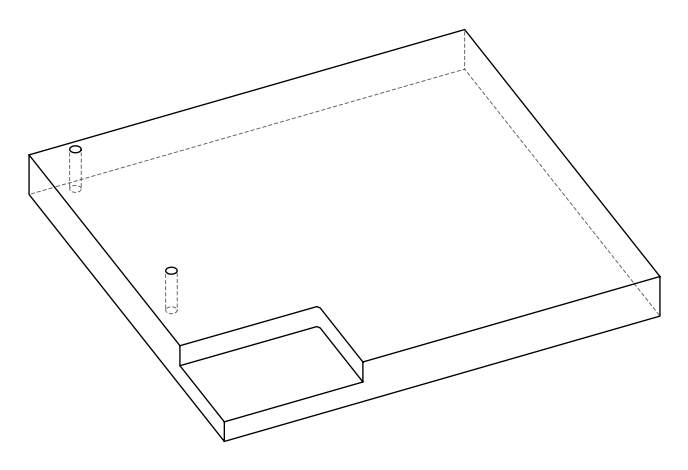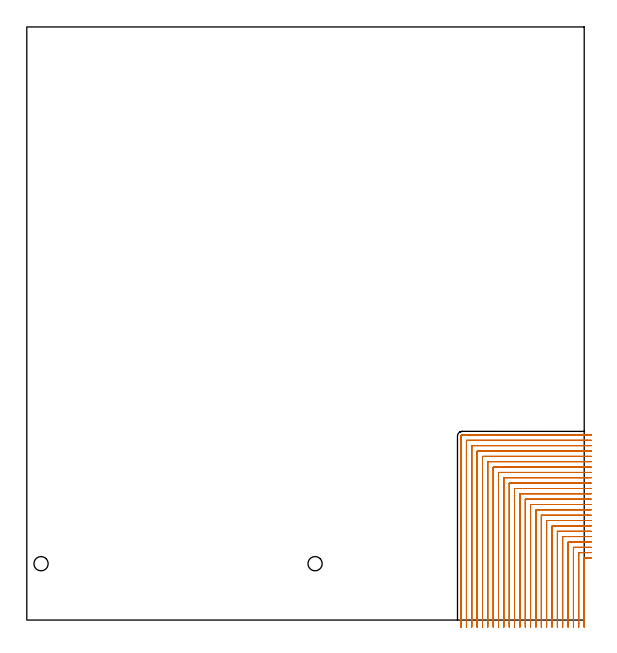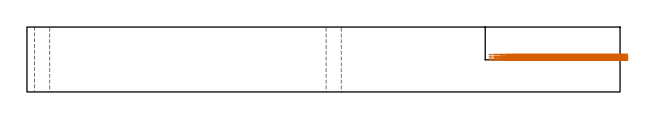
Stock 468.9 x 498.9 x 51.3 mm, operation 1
(PLAN: 5 operations, 2 tool changes, 158 min)
(1 MILL_CORNER_NOTCH_RECTANGULAR | CORNER_NOTCH_RECTANGULAR | NXT0201_008 | Follow Part, ap 1.5, ae 75% | 157.52 min | 438102 mm3)
(2 SPOT_DRILL | STEP1HOLE | NXT0321_9005460120000 | 0.03 min | 9 mm3)
(3 SPOT_DRILL_1 | STEP1HOLE_1 | NXT0321_9005460120000 | 0.03 min | 1 mm3)
(4 DRILL_THROUGH_HOLE_INTO_CENTER | STEP1HOLE | NXT0301_091 | 0.23 min | 5777 mm3)
(5 DRILL_THROUGH_HOLE_INTO_CENTER_1 | STEP1HOLE_1 | NXT0301_091 | 0.23 min | 5770 mm3)
(TOOL NXT0201_008 | ENDMILL 6mm [2P460-0600-NA 1630] | D6 FL26 Z6)
(TOOL NXT0321_9005460120000 | NC Spot Drill, 142deg, 12mm, Carbide, Uncoated | D12 PA142 FL30 Z2)
(TOOL NXT0301_091 | Carbide Drill 12mm [860.1-1200-036A1-MM 2214] | D12 PA140 FL55 Z2)
(OP 1 MILL_CORNER_NOTCH_RECTANGULAR, part 2 of 2)
G0 Z61.3
X474.9 Y137.7
Z29.717
G1 X471.9
X383.597 F500.
G3 X383.3 Y137.403 R0.3
G1 Y-3.
Y-6. F250.
G0 Z61.3
X474.9 Y142.2
Z29.717
G1 X471.9
X379.097 F500.
G3 X378.8 Y141.903 R0.3
G1 Y-3.
Y-6. F250.
G0 Z61.3
X474.9 Y146.7
Z29.717
G1 X471.9
X374.597 F500.
G3 X374.3 Y146.403 R0.3
G1 Y-3.
Y-6. F250.
G0 Z61.3
X474.9 Y151.2
Z29.717
G1 X471.9
X370.097 F500.
G3 X369.8 Y150.903 R0.3
G1 Y-3.
Y-6. F250.
G0 Z61.3
X474.9 Y155.7
Z29.717
G1 X471.9
X366.2 F500.
G3 X365.3 Y154.8 R0.9
G1 Y-3.
Y-6. F250.
G0 Z61.3
X474.9 Y52.2
Z28.278
G1 X471.9
X469.093 F500.
G3 X468.8 Y51.907 R0.3
G1 Y-3.
Y-6. F250.
G0 Z61.3
X474.9 Y56.7
Z28.278
G1 X471.9
X464.593 F500.
G3 X464.3 Y56.407 R0.3
G1 Y-3.
Y-6. F250.
G0 Z61.3
X474.9 Y61.2
Z28.278
G1 X471.9
X460.093 F500.
G3 X459.8 Y60.907 R0.3
G1 Y-3.
Y-6. F250.
G0 Z61.3
X474.9 Y65.7
Z28.278
G1 X471.9
X455.594 F500.
G3 X455.3 Y65.406 R0.3
G1 Y-3.
Y-6. F250.
G0 Z61.3
X474.9 Y70.2
Z28.278
G1 X471.9
X451.094 F500.
G3 X450.8 Y69.906 R0.3
G1 Y-3.
Y-6. F250.
G0 Z61.3
X474.9 Y74.7
Z28.278
G1 X471.9
X446.594 F500.
G3 X446.3 Y74.406 R0.3
G1 Y-3.
Y-6. F250.
G0 Z61.3
X474.9 Y79.2
Z28.278
G1 X471.9
X442.094 F500.
G3 X441.8 Y78.906 R0.3
G1 Y-3.
Y-6. F250.
G0 Z61.3
X474.9 Y83.7
Z28.278
G1 X471.9
X437.594 F500.
G3 X437.3 Y83.406 R0.3
G1 Y-3.
Y-6. F250.
G0 Z61.3
X474.9 Y88.2
Z28.278
G1 X471.9
X433.095 F500.
G3 X432.8 Y87.905 R0.3
G1 Y-3.
Y-6. F250.
G0 Z61.3
X474.9 Y92.7
Z28.278
G1 X471.9
X428.595 F500.
G3 X428.3 Y92.405 R0.3
G1 Y-3.
Y-6. F250.
G0 Z61.3
X474.9 Y97.2
Z28.278
G1 X471.9
X424.095 F500.
G3 X423.8 Y96.905 R0.3
G1 Y-3.
Y-6. F250.
G0 Z61.3
X474.9 Y101.7
Z28.278
G1 X471.9
X419.595 F500.
G3 X419.3 Y101.405 R0.3
G1 Y-3.
Y-6. F250.
G0 Z61.3
X474.9 Y106.2
Z28.278
G1 X471.9
X415.095 F500.
G3 X414.8 Y105.905 R0.3
G1 Y-3.
Y-6. F250.
G0 Z61.3
X474.9 Y110.7
Z28.278
G1 X471.9
X410.595 F500.
G3 X410.3 Y110.405 R0.3
G1 Y-3.
Y-6. F250.
G0 Z61.3
X474.9 Y115.2
Z28.278
G1 X471.9
X406.096 F500.
G3 X405.8 Y114.904 R0.3
G1 Y-3.
Y-6. F250.
G0 Z61.3
X474.9 Y119.7
Z28.278
G1 X471.9
X401.596 F500.
G3 X401.3 Y119.404 R0.3
G1 Y-3.
Y-6. F250.
G0 Z61.3
X474.9 Y124.2
Z28.278
G1 X471.9
X397.096 F500.
G3 X396.8 Y123.904 R0.3
G1 Y-3.
Y-6. F250.
G0 Z61.3
X474.9 Y128.7
Z28.278
G1 X471.9
X392.596 F500.
G3 X392.3 Y128.404 R0.3
G1 Y-3.
Y-6. F250.
G0 Z61.3
X474.9 Y133.2
Z28.278
G1 X471.9
X388.096 F500.
G3 X387.8 Y132.904 R0.3
G1 Y-3.
Y-6. F250.
G0 Z61.3
X474.9 Y137.7
Z28.278
G1 X471.9
X383.597 F500.
G3 X383.3 Y137.403 R0.3
G1 Y-3.
Y-6. F250.
G0 Z61.3
X474.9 Y142.2
Z28.278
G1 X471.9
X379.097 F500.
G3 X378.8 Y141.903 R0.3
G1 Y-3.
Y-6. F250.
G0 Z61.3
X474.9 Y146.7
Z28.278
G1 X471.9
X374.597 F500.
G3 X374.3 Y146.403 R0.3
G1 Y-3.
Y-6. F250.
G0 Z61.3
X474.9 Y151.2
Z28.278
G1 X471.9
X370.097 F500.
G3 X369.8 Y150.903 R0.3
G1 Y-3.
Y-6. F250.
G0 Z61.3
X474.9 Y155.7
Z28.278
G1 X471.9
X366.2 F500.
G3 X365.3 Y154.8 R0.9
G1 Y-3.
Y-6. F250.
G0 Z61.3
X474.9 Y52.2
Z26.839
G1 X471.9
X469.093 F500.
G3 X468.8 Y51.907 R0.3
G1 Y-3.
Y-6. F250.
G0 Z61.3
X474.9 Y56.7
Z26.839
G1 X471.9
X464.593 F500.
G3 X464.3 Y56.407 R0.3
G1 Y-3.
Y-6. F250.
G0 Z61.3
X474.9 Y61.2
Z26.839
G1 X471.9
X460.093 F500.
G3 X459.8 Y60.907 R0.3
G1 Y-3.
Y-6. F250.
G0 Z61.3
X474.9 Y65.7
Z26.839
G1 X471.9
X455.594 F500.
G3 X455.3 Y65.406 R0.3
G1 Y-3.
Y-6. F250.
G0 Z61.3
X474.9 Y70.2
Z26.839
G1 X471.9
X451.094 F500.
G3 X450.8 Y69.906 R0.3
G1 Y-3.
Y-6. F250.
G0 Z61.3
X474.9 Y74.7
Z26.839
G1 X471.9
X446.594 F500.
G3 X446.3 Y74.406 R0.3
G1 Y-3.
Y-6. F250.
G0 Z61.3
X474.9 Y79.2
Z26.839
G1 X471.9
X442.094 F500.
G3 X441.8 Y78.906 R0.3
G1 Y-3.
Y-6. F250.
G0 Z61.3
X474.9 Y83.7
Z26.839
G1 X471.9
X437.594 F500.
G3 X437.3 Y83.406 R0.3
G1 Y-3.
Y-6. F250.
G0 Z61.3
X474.9 Y88.2
Z26.839
G1 X471.9
X433.095 F500.
G3 X432.8 Y87.905 R0.3
G1 Y-3.
Y-6. F250.
G0 Z61.3
X474.9 Y92.7
Z26.839
G1 X471.9
X428.595 F500.
G3 X428.3 Y92.405 R0.3
G1 Y-3.
Y-6. F250.
G0 Z61.3
X474.9 Y97.2
Z26.839
G1 X471.9
X424.095 F500.
G3 X423.8 Y96.905 R0.3
G1 Y-3.
Y-6. F250.
G0 Z61.3
X474.9 Y101.7
Z26.839
G1 X471.9
X419.595 F500.
G3 X419.3 Y101.405 R0.3
G1 Y-3.
Y-6. F250.
G0 Z61.3
X474.9 Y106.2
Z26.839
G1 X471.9
X415.095 F500.
G3 X414.8 Y105.905 R0.3
G1 Y-3.
Y-6. F250.
G0 Z61.3
X474.9 Y110.7
Z26.839
G1 X471.9
X410.595 F500.
G3 X410.3 Y110.405 R0.3
G1 Y-3.
Y-6. F250.
G0 Z61.3
X474.9 Y115.2
Z26.839
G1 X471.9
X406.096 F500.
G3 X405.8 Y114.904 R0.3
G1 Y-3.
Y-6. F250.
G0 Z61.3
X474.9 Y119.7
Z26.839
G1 X471.9
X401.596 F500.
G3 X401.3 Y119.404 R0.3
G1 Y-3.
Y-6. F250.
G0 Z61.3
X474.9 Y124.2
Z26.839
G1 X471.9
X397.096 F500.
G3 X396.8 Y123.904 R0.3
G1 Y-3.
Y-6. F250.
G0 Z61.3
X474.9 Y128.7
Z26.839
G1 X471.9
X392.596 F500.
G3 X392.3 Y128.404 R0.3
G1 Y-3.
Y-6. F250.
G0 Z61.3
X474.9 Y133.2
Z26.839
G1 X471.9
X388.096 F500.
G3 X387.8 Y132.904 R0.3
G1 Y-3.
Y-6. F250.
G0 Z61.3
X474.9 Y137.7
Z26.839
G1 X471.9
X383.597 F500.
G3 X383.3 Y137.403 R0.3
G1 Y-3.
Y-6. F250.
G0 Z61.3
X474.9 Y142.2
Z26.839
G1 X471.9
X379.097 F500.
G3 X378.8 Y141.903 R0.3
G1 Y-3.
Y-6. F250.
G0 Z61.3
X474.9 Y146.7
Z26.839
G1 X471.9
X374.597 F500.
G3 X374.3 Y146.403 R0.3
G1 Y-3.
Y-6. F250.
G0 Z61.3
X474.9 Y151.2
Z26.839
G1 X471.9
X370.097 F500.
G3 X369.8 Y150.903 R0.3
G1 Y-3.
Y-6. F250.
G0 Z61.3
X474.9 Y155.7
Z26.839
G1 X471.9
X366.2 F500.
G3 X365.3 Y154.8 R0.9
G1 Y-3.
Y-6. F250.
G0 Z61.3
X474.9 Y52.2
Z25.4
G1 X471.9
X469.093 F500.
G3 X468.8 Y51.907 R0.3
G1 Y-3.
Y-6. F250.
G0 Z61.3
X474.9 Y56.7
Z25.4
G1 X471.9
X464.593 F500.
G3 X464.3 Y56.407 R0.3
G1 Y-3.
Y-6. F250.
G0 Z61.3
X474.9 Y61.2
Z25.4
G1 X471.9
X460.093 F500.
G3 X459.8 Y60.907 R0.3
G1 Y-3.
Y-6. F250.
G0 Z61.3
X474.9 Y65.7
Z25.4
G1 X471.9
X455.594 F500.
G3 X455.3 Y65.406 R0.3
G1 Y-3.
Y-6. F250.
G0 Z61.3
X474.9 Y70.2
Z25.4
G1 X471.9
X451.094 F500.
G3 X450.8 Y69.906 R0.3
G1 Y-3.
Y-6. F250.
G0 Z61.3
X474.9 Y74.7
Z25.4
G1 X471.9
X446.594 F500.
G3 X446.3 Y74.406 R0.3
G1 Y-3.
Y-6. F250.
G0 Z61.3
X474.9 Y79.2
Z25.4
G1 X471.9
X442.094 F500.
G3 X441.8 Y78.906 R0.3
G1 Y-3.
Y-6. F250.
G0 Z61.3
X474.9 Y83.7
Z25.4
G1 X471.9
X437.594 F500.
G3 X437.3 Y83.406 R0.3
G1 Y-3.
Y-6. F250.
G0 Z61.3
X474.9 Y88.2
Z25.4
G1 X471.9
X433.095 F500.
G3 X432.8 Y87.905 R0.3
G1 Y-3.
Y-6. F250.
G0 Z61.3
X474.9 Y92.7
Z25.4
G1 X471.9
X428.595 F500.
G3 X428.3 Y92.405 R0.3
G1 Y-3.
Y-6. F250.
G0 Z61.3
X474.9 Y97.2
Z25.4
G1 X471.9
X424.095 F500.
G3 X423.8 Y96.905 R0.3
G1 Y-3.
Y-6. F250.
G0 Z61.3
X474.9 Y101.7
Z25.4
G1 X471.9
X419.595 F500.
G3 X419.3 Y101.405 R0.3
G1 Y-3.
Y-6. F250.
G0 Z61.3
X474.9 Y106.2
Z25.4
G1 X471.9
X415.095 F500.
G3 X414.8 Y105.905 R0.3
G1 Y-3.
Y-6. F250.
G0 Z61.3
X474.9 Y110.7
Z25.4
G1 X471.9
X410.595 F500.
G3 X410.3 Y110.405 R0.3
G1 Y-3.
Y-6. F250.
G0 Z61.3
X474.9 Y115.2
Z25.4
G1 X471.9
X406.096 F500.
G3 X405.8 Y114.904 R0.3
G1 Y-3.
Y-6. F250.
G0 Z61.3
X474.9 Y119.7
Z25.4
G1 X471.9
X401.596 F500.
G3 X401.3 Y119.404 R0.3
G1 Y-3.
Y-6. F250.
G0 Z61.3
X474.9 Y124.2
Z25.4
G1 X471.9
X397.096 F500.
G3 X396.8 Y123.904 R0.3
G1 Y-3.
Y-6. F250.
G0 Z61.3
X474.9 Y128.7
Z25.4
G1 X471.9
X392.596 F500.
G3 X392.3 Y128.404 R0.3
G1 Y-3.
Y-6. F250.
G0 Z61.3
X474.9 Y133.2
Z25.4
G1 X471.9
X388.096 F500.
G3 X387.8 Y132.904 R0.3
G1 Y-3.
Y-6. F250.
G0 Z61.3
X474.9 Y137.7
Z25.4
G1 X471.9
X383.597 F500.
G3 X383.3 Y137.403 R0.3
G1 Y-3.
Y-6. F250.
G0 Z61.3
X474.9 Y142.2
Z25.4
G1 X471.9
X379.097 F500.
G3 X378.8 Y141.903 R0.3
G1 Y-3.
Y-6. F250.
G0 Z61.3
X474.9 Y146.7
Z25.4
G1 X471.9
X374.597 F500.
G3 X374.3 Y146.403 R0.3
G1 Y-3.
Y-6. F250.
G0 Z61.3
X474.9 Y151.2
Z25.4
G1 X471.9
X370.097 F500.
G3 X369.8 Y150.903 R0.3
G1 Y-3.
Y-6. F250.
G0 Z61.3
X474.9 Y155.7
Z25.4
G1 X471.9
X366.2 F500.
G3 X365.3 Y154.8 R0.9
G1 Y-3.
Y-6. F250.
G0 Z61.3
M5
M2
